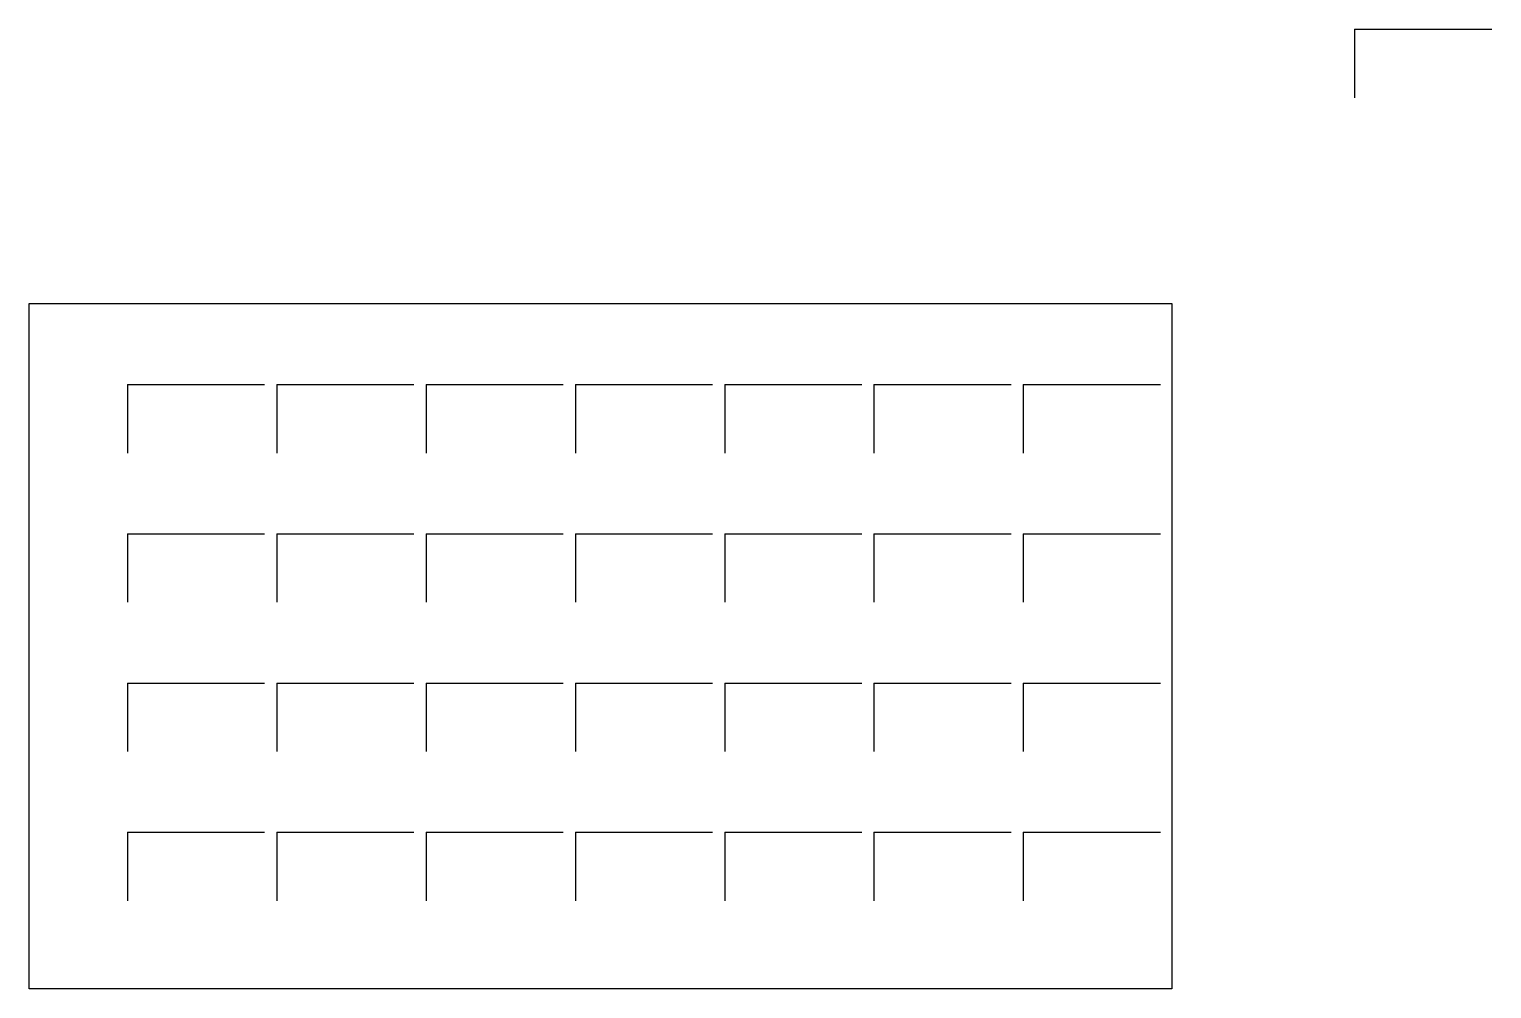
# Model space of a CAD drawing. Units: millimetres at full size, sheet at 1:100. Extents: x -15551 to 23633, y -15735 to 9980.
import ezdxf

# ---------------------------------------------------------------- set-up
doc = ezdxf.new("R2010")
doc.units = ezdxf.units.MM
doc.header["$LTSCALE"] = 100
doc.layers.add('0-0', color=7, linetype='Continuous')

msp = doc.modelspace()

# ---------------------------------------------------------------- linework, layer by layer
at = {"layer": '0-0'}
for p, q in [((19959.2, 9979.6), (23632.7, 9979.6)), ((19959.2, 9979.6), (19959.2, 8142.9)), ((-12918.4, 459.2), (-9244.9, 459.2)), ((-12918.4, 459.2), (-12918.4, -1377.6)), ((-8918.4, 459.2), (-5244.9, 459.2)), ((-8918.4, 459.2), (-8918.4, -1377.6)), ((-4918.4, 459.2), (-1244.9, 459.2)), ((-4918.4, 459.2), (-4918.4, -1377.6)), ((-918.4, 459.2), (2755.1, 459.2)), ((-918.4, 459.2), (-918.4, -1377.6)), ((3081.6, 459.2), (6755.1, 459.2)), ((3081.6, 459.2), (3081.6, -1377.6)), ((7081.6, 459.2), (10755.1, 459.2)), ((7081.6, 459.2), (7081.6, -1377.6)), ((11081.6, 459.2), (14755.1, 459.2)), ((11081.6, 459.2), (11081.6, -1377.6)), ((-12918.4, -3540.8), (-9244.9, -3540.8)), ((-12918.4, -3540.8), (-12918.4, -5377.6)), ((-8918.4, -3540.8), (-5244.9, -3540.8)), ((-8918.4, -3540.8), (-8918.4, -5377.6)), ((-4918.4, -3540.8), (-1244.9, -3540.8)), ((-4918.4, -3540.8), (-4918.4, -5377.6)), ((-918.4, -3540.8), (2755.1, -3540.8)), ((-918.4, -3540.8), (-918.4, -5377.6)), ((3081.6, -3540.8), (6755.1, -3540.8)), ((3081.6, -3540.8), (3081.6, -5377.6)), ((7081.6, -3540.8), (10755.1, -3540.8)), ((7081.6, -3540.8), (7081.6, -5377.6)), ((11081.6, -3540.8), (14755.1, -3540.8)), ((11081.6, -3540.8), (11081.6, -5377.6)), ((-12918.4, -7540.8), (-9244.9, -7540.8)), ((-12918.4, -7540.8), (-12918.4, -9377.6)), ((-8918.4, -7540.8), (-5244.9, -7540.8)), ((-8918.4, -7540.8), (-8918.4, -9377.6)), ((-4918.4, -7540.8), (-1244.9, -7540.8)), ((-4918.4, -7540.8), (-4918.4, -9377.6)), ((-918.4, -7540.8), (2755.1, -7540.8)), ((-918.4, -7540.8), (-918.4, -9377.6)), ((3081.6, -7540.8), (6755.1, -7540.8)), ((3081.6, -7540.8), (3081.6, -9377.6)), ((7081.6, -7540.8), (10755.1, -7540.8)), ((7081.6, -7540.8), (7081.6, -9377.6)), ((11081.6, -7540.8), (14755.1, -7540.8)), ((11081.6, -7540.8), (11081.6, -9377.6)), ((-12918.4, -11540.8), (-9244.9, -11540.8)), ((-12918.4, -11540.8), (-12918.4, -13377.6)), ((-8918.4, -11540.8), (-5244.9, -11540.8)), ((-8918.4, -11540.8), (-8918.4, -13377.6)), ((-4918.4, -11540.8), (-1244.9, -11540.8)), ((-4918.4, -11540.8), (-4918.4, -13377.6)), ((-918.4, -11540.8), (2755.1, -11540.8)), ((-918.4, -11540.8), (-918.4, -13377.6)), ((3081.6, -11540.8), (6755.1, -11540.8)), ((3081.6, -11540.8), (3081.6, -13377.6)), ((7081.6, -11540.8), (10755.1, -11540.8)), ((7081.6, -11540.8), (7081.6, -13377.6)), ((11081.6, -11540.8), (14755.1, -11540.8)), ((11081.6, -11540.8), (11081.6, -13377.6))]:
    msp.add_line(p, q, dxfattribs=at)
msp.add_lwpolyline([(-15551, 2632.7), (15061.2, 2632.7), (15061.2, -15734.7), (-15551, -15734.7)], close=True, dxfattribs=at)

doc.saveas('drawing.dxf')
